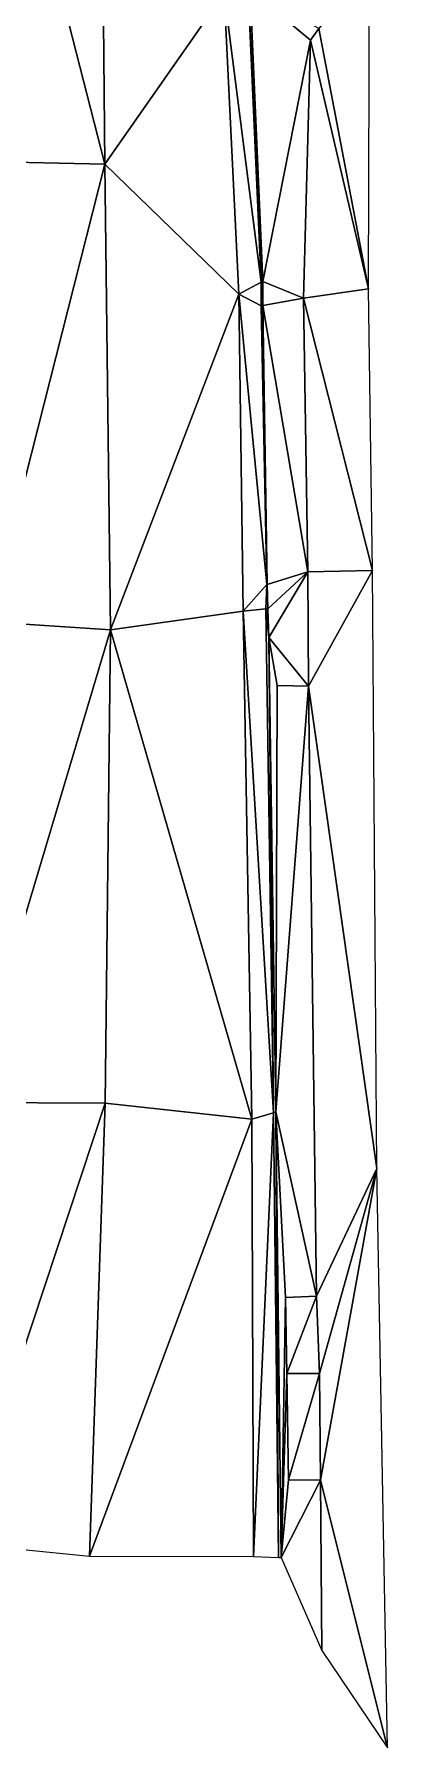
# Model space of a CAD drawing. Header units: feet. Extents: x 6354526 to 6354860, y 1931187 to 1931537.
# Drawn here: x 6354682.3 to 6354703.8, y 1931186.8 to 1931291.2 of the extents above; entities that cross this region are included whole.
import ezdxf

# ---------------------------------------------------------------- set-up
doc = ezdxf.new("R2010")
doc.units = ezdxf.units.FT
doc.header["$MEASUREMENT"] = 0
doc.layers.get('0').update_dxf_attribs({"linetype": 'CONTINUOUS'})

msp = doc.modelspace()

# ---------------------------------------------------------------- linework, layer by layer
at = {"linetype": 'Continuous', "lineweight": -3}
for points in [[(6354679.41, 1931311.41, 148.01), (6354679.15, 1931283.46, 147.95), (6354686.61, 1931283.3, 147.84)], [(6354686.61, 1931283.3, 147.84), (6354686.35, 1931311.68, 147.91), (6354679.41, 1931311.41, 148.01)], [(6354686.61, 1931283.3, 147.84), (6354693.89, 1931293.72, 147.66), (6354686.35, 1931311.68, 147.91)], [(6354702.68, 1931275.71, 147.89), (6354702.73, 1931295.38, 148.56), (6354699.65, 1931291.57, 148.58)], [(6354693.89, 1931293.72, 147.66), (6354686.61, 1931283.3, 147.84), (6354694.77, 1931275.39, 147.68)], [(6354695.34, 1931293.89, 147.61), (6354693.89, 1931293.72, 147.66), (6354696.13, 1931276.12, 147.33)], [(6354693.89, 1931293.72, 147.66), (6354694.77, 1931275.39, 147.68), (6354696.13, 1931276.12, 147.33)], [(6354695.34, 1931293.89, 147.61), (6354696.23, 1931276.16, 147.78), (6354695.47, 1931293.92, 148.04)], [(6354695.34, 1931293.89, 147.61), (6354696.13, 1931276.12, 147.33), (6354696.23, 1931276.16, 147.78)], [(6354696.23, 1931276.16, 147.78), (6354699.14, 1931290.86, 148.56), (6354695.47, 1931293.92, 148.04)], [(6354695.47, 1931293.92, 148.04), (6354699.14, 1931290.86, 148.56), (6354699.65, 1931291.57, 148.58)], [(6354702.68, 1931275.71, 147.89), (6354699.65, 1931291.57, 148.58), (6354699.14, 1931290.86, 148.56)], [(6354699.14, 1931290.86, 148.56), (6354696.23, 1931276.16, 147.78), (6354698.72, 1931275.13, 147.76)], [(6354698.72, 1931275.13, 147.76), (6354702.68, 1931275.71, 147.89), (6354699.14, 1931290.86, 148.56)], [(6354686.61, 1931283.3, 147.84), (6354679.15, 1931283.46, 147.95), (6354679.53, 1931255.41, 147.82)], [(6354686.61, 1931283.3, 147.84), (6354679.53, 1931255.41, 147.82), (6354686.95, 1931254.93, 147.77)], [(6354686.95, 1931254.93, 147.77), (6354694.77, 1931275.39, 147.68), (6354686.61, 1931283.3, 147.84)], [(6354694.77, 1931275.39, 147.68), (6354696.13, 1931274.68, 147.29), (6354696.13, 1931276.12, 147.33)], [(6354696.13, 1931276.12, 147.33), (6354696.23, 1931274.7, 147.45), (6354696.23, 1931276.16, 147.78)], [(6354696.13, 1931276.12, 147.33), (6354696.13, 1931274.68, 147.29), (6354696.23, 1931274.7, 147.45)], [(6354698.72, 1931275.13, 147.76), (6354696.23, 1931276.16, 147.78), (6354696.23, 1931274.7, 147.45)], [(6354686.95, 1931254.93, 147.77), (6354695.04, 1931256.07, 147.53), (6354694.77, 1931275.39, 147.68)], [(6354694.77, 1931275.39, 147.68), (6354696.48, 1931257.69, 147.22), (6354696.13, 1931274.68, 147.29)], [(6354694.77, 1931275.39, 147.68), (6354695.04, 1931256.07, 147.53), (6354696.48, 1931257.69, 147.22)], [(6354698.98, 1931258.47, 147.77), (6354698.72, 1931275.13, 147.76), (6354696.23, 1931274.7, 147.45)], [(6354702.92, 1931258.54, 147.87), (6354702.68, 1931275.71, 147.89), (6354698.72, 1931275.13, 147.76)], [(6354698.98, 1931258.47, 147.77), (6354702.92, 1931258.54, 147.87), (6354698.72, 1931275.13, 147.76)], [(6354696.13, 1931274.68, 147.29), (6354696.51, 1931257.69, 147.35), (6354696.23, 1931274.7, 147.45)], [(6354696.13, 1931274.68, 147.29), (6354696.48, 1931257.69, 147.22), (6354696.51, 1931257.69, 147.35)], [(6354698.98, 1931258.47, 147.77), (6354696.23, 1931274.7, 147.45), (6354696.51, 1931257.69, 147.35)], [(6354698.98, 1931258.47, 147.77), (6354696.51, 1931257.69, 147.35), (6354696.55, 1931256.21, 147.58)], [(6354698.98, 1931258.47, 147.77), (6354696.55, 1931256.21, 147.58), (6354696.61, 1931254.47, 147.67)], [(6354698.98, 1931258.47, 147.77), (6354696.61, 1931254.47, 147.67), (6354699.02, 1931251.49, 147.79)], [(6354698.98, 1931258.47, 147.77), (6354699.02, 1931251.49, 147.79), (6354702.92, 1931258.54, 147.87)], [(6354703.19, 1931222.11, 147.88), (6354702.92, 1931258.54, 147.87), (6354699.02, 1931251.49, 147.79)], [(6354695.04, 1931256.07, 147.53), (6354696.42, 1931256.2, 147.21), (6354696.48, 1931257.69, 147.22)], [(6354696.48, 1931257.69, 147.22), (6354696.42, 1931256.2, 147.21), (6354696.55, 1931256.21, 147.58)], [(6354696.48, 1931257.69, 147.22), (6354696.55, 1931256.21, 147.58), (6354696.51, 1931257.69, 147.35)], [(6354686.95, 1931254.93, 147.77), (6354695.56, 1931225.12, 147.38), (6354695.04, 1931256.07, 147.53)], [(6354696.89, 1931225.5, 147.16), (6354696.42, 1931256.2, 147.21), (6354695.04, 1931256.07, 147.53)], [(6354695.56, 1931225.12, 147.38), (6354696.89, 1931225.5, 147.16), (6354695.04, 1931256.07, 147.53)], [(6354696.42, 1931256.2, 147.21), (6354696.61, 1931254.47, 147.67), (6354696.55, 1931256.21, 147.58)], [(6354696.89, 1931225.5, 147.16), (6354696.61, 1931254.47, 147.67), (6354696.42, 1931256.2, 147.21)], [(6354678.36, 1931226.14, 147.75), (6354686.95, 1931254.93, 147.77), (6354679.53, 1931255.41, 147.82)], [(6354678.36, 1931226.14, 147.75), (6354686.64, 1931226.09, 147.68), (6354686.95, 1931254.93, 147.77)], [(6354686.95, 1931254.93, 147.77), (6354686.64, 1931226.09, 147.68), (6354695.56, 1931225.12, 147.38)], [(6354699.02, 1931251.49, 147.79), (6354696.61, 1931254.47, 147.67), (6354697.12, 1931251.53, 147.62)], [(6354697.03, 1931225.56, 147.6), (6354697.12, 1931251.53, 147.62), (6354696.61, 1931254.47, 147.67)], [(6354696.89, 1931225.5, 147.16), (6354697.03, 1931225.56, 147.6), (6354696.61, 1931254.47, 147.67)], [(6354699.02, 1931251.49, 147.79), (6354697.12, 1931251.53, 147.62), (6354697.03, 1931225.56, 147.6)], [(6354699.02, 1931251.49, 147.79), (6354697.03, 1931225.56, 147.6), (6354699.5, 1931214.34, 147.61)], [(6354699.5, 1931214.34, 147.61), (6354703.19, 1931222.11, 147.88), (6354699.02, 1931251.49, 147.79)], [(6354677.77, 1931199.28, 147.67), (6354686.64, 1931226.09, 147.68), (6354678.36, 1931226.14, 147.75)], [(6354677.77, 1931199.28, 147.67), (6354685.68, 1931198.49, 147.59), (6354686.64, 1931226.09, 147.68)], [(6354685.68, 1931198.49, 147.59), (6354695.56, 1931225.12, 147.38), (6354686.64, 1931226.09, 147.68)], [(6354685.68, 1931198.49, 147.59), (6354695.66, 1931198.48, 147.29), (6354695.56, 1931225.12, 147.38)], [(6354696.89, 1931225.5, 147.16), (6354695.56, 1931225.12, 147.38), (6354695.66, 1931198.48, 147.29)], [(6354696.89, 1931225.5, 147.16), (6354695.66, 1931198.48, 147.29), (6354697.19, 1931198.42, 147.06)], [(6354697.19, 1931198.42, 147.06), (6354697.03, 1931225.56, 147.6), (6354696.89, 1931225.5, 147.16)], [(6354697.19, 1931198.42, 147.06), (6354697.36, 1931198.42, 147.5), (6354697.03, 1931225.56, 147.6)], [(6354697.36, 1931198.42, 147.5), (6354697.62, 1931214.25, 147.51), (6354697.03, 1931225.56, 147.6)], [(6354697.03, 1931225.56, 147.6), (6354697.62, 1931214.25, 147.51), (6354699.5, 1931214.34, 147.61)], [(6354703.19, 1931222.11, 147.88), (6354699.5, 1931214.34, 147.61), (6354699.69, 1931209.62, 147.67)], [(6354703.19, 1931222.11, 147.88), (6354699.69, 1931209.62, 147.67), (6354699.75, 1931203.12, 147.66)], [(6354703.19, 1931222.11, 147.88), (6354699.75, 1931203.12, 147.66), (6354703.84, 1931186.82, 147.75)], [(6354697.36, 1931198.42, 147.5), (6354697.69, 1931209.62, 147.53), (6354697.62, 1931214.25, 147.51)], [(6354697.69, 1931209.62, 147.53), (6354699.5, 1931214.34, 147.61), (6354697.62, 1931214.25, 147.51)], [(6354699.69, 1931209.62, 147.67), (6354699.5, 1931214.34, 147.61), (6354697.69, 1931209.62, 147.53)], [(6354697.36, 1931198.42, 147.5), (6354697.81, 1931203.15, 147.52), (6354697.69, 1931209.62, 147.53)], [(6354697.81, 1931203.15, 147.52), (6354699.69, 1931209.62, 147.67), (6354697.69, 1931209.62, 147.53)], [(6354697.81, 1931203.15, 147.52), (6354699.75, 1931203.12, 147.66), (6354699.69, 1931209.62, 147.67)], [(6354697.81, 1931203.15, 147.52), (6354697.36, 1931198.42, 147.5), (6354699.75, 1931203.12, 147.66)], [(6354699.84, 1931192.74, 147.64), (6354699.75, 1931203.12, 147.66), (6354697.36, 1931198.42, 147.5)], [(6354703.84, 1931186.82, 147.75), (6354699.75, 1931203.12, 147.66), (6354699.84, 1931192.74, 147.64)]]:
    msp.add_3dface(points, dxfattribs=at)

doc.saveas('drawing.dxf')
